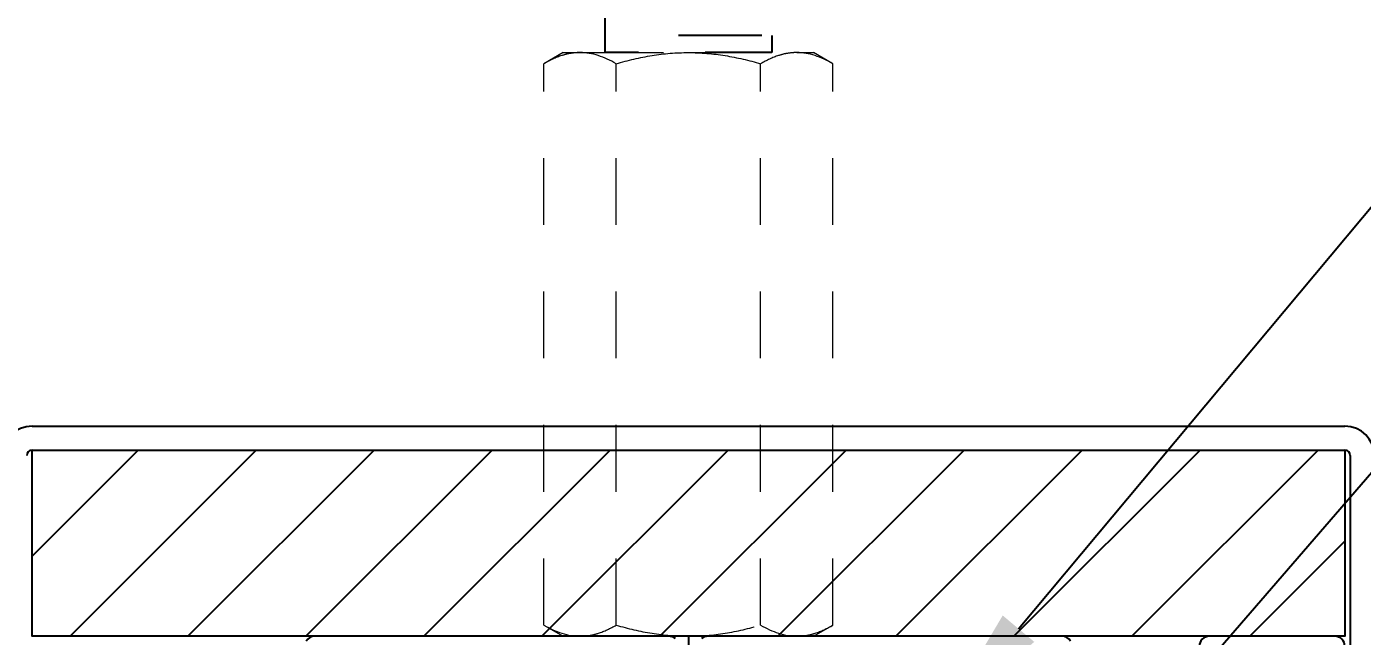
# Model space of a CAD drawing. Extents: x -5.3 to 5.8, y -1.3 to 5.2.
# Drawn here: x -0.991 to 1.01, y 2.9 to 3.814 of the extents above; entities that cross this region are included whole.
import ezdxf
from ezdxf import colors
from ezdxf.entities.mleader import LeaderData, LeaderLine
from ezdxf.math import Vec2, Vec3

# ---------------------------------------------------------------- set-up
doc = ezdxf.new("R2010")
doc.units = 0
doc.header["$LTSCALE"] = 0.5
doc.header["$MEASUREMENT"] = 0
for name, pattern in [('HIDDEN', [0.375, 0.25, -0.125]), ('HIDDEN2', [0.1875, 0.125, -0.0625]), ('PHANTOM', [0.5, 0.25, -0.05, 0.05, -0.05, 0.05, -0.05])]:
    doc.linetypes.add(name, pattern=pattern)
doc.layers.add('Construction', color=60, linetype='PHANTOM', plot=False)
doc.layers.add('CUST DWG', color=60, linetype='CONTINUOUS', lineweight=20)
for name, color, linetype in [('FAB DWG', 221, 'CONTINUOUS'), ('Hardware', 242, 'CONTINUOUS'), ('Housing', 150, 'CONTINUOUS'), ('Mounting', 4, 'CONTINUOUS')]:
    doc.layers.add(name, color=color, linetype=linetype)
doc.styles.add('LSAD_Standard', font='arial.ttf')

msp = doc.modelspace()

# ---------------------------------------------------------------- hatches: boundary and pattern name
at = {"layer": 'FAB DWG', "ltscale": 0.5, "transparency": 16777216}
h = msp.add_hatch(dxfattribs=at)
h.set_pattern_fill('ANSI31', color=256)
h.set_pattern_definition([(45, (0.73032, -1.09996), (-0.0883883, 0.0883883), [])])
h.paths.add_polyline_path([(-0.9834, 3.179), (0.9836, 3.179), (0.9836, 2.9), (-0.9834, 2.9)])

# ---------------------------------------------------------------- linework, layer by layer
at = {"layer": 'Construction', "ltscale": 0.5, "transparency": 16777216}
msp.add_line((0, 2.9), (0, 0), dxfattribs=at)
at = {"layer": 'FAB DWG', "ltscale": 0.5, "transparency": 16777216}
msp.add_lwpolyline([(-0.9834, 3.179), (0.9836, 3.179), (0.9836, 2.9), (-0.9834, 2.9)], close=True, dxfattribs=at)
at = {"layer": 'Hardware', "linetype": 'HIDDEN', "transparency": 16777216}
msp.add_line((0.11, 3.8004), (-0.11, 3.8004), dxfattribs=at)
at = {"layer": 'Hardware', "linetype": 'HIDDEN', "lineweight": 15, "transparency": 16777216}
for p, q in [((-0.1875, 3.775), (-0.2165, 3.7583)), ((-0.1875, 3.775), (-0.1624, 3.775)), ((-0.1624, 3.775), (0, 3.775)), ((0, 3.775), (0.1624, 3.775)), ((0.1624, 3.775), (0.1875, 3.775)), ((0.2165, 3.7583), (0.1875, 3.775))]:
    msp.add_line(p, q, dxfattribs=at)
at = {"layer": 'Hardware', "linetype": 'HIDDEN2', "lineweight": 15, "transparency": 16777216}
for p, q in [((-0.2165, 2.9168), (-0.2165, 3.7583)), ((-0.1083, 2.9168), (-0.1083, 3.7583)), ((0.1082, 2.9168), (0.1082, 3.7583)), ((0.2165, 2.9168), (0.2165, 3.7583)), ((-0.2165, 2.9168), (-0.1875, 2.9)), ((0.1875, 2.9), (0.2165, 2.9168)), ((-0.1875, 2.9), (0.1875, 2.9))]:
    msp.add_line(p, q, dxfattribs=at)
at = {"layer": 'Hardware', "linetype": 'HIDDEN', "ltscale": 0.5, "transparency": 16777216}
msp.add_lwpolyline([(-0.125, 4.8007), (0.125, 4.8007), (0.125, 3.775), (-0.125, 3.775)], close=True, dxfattribs=at)
at = {"layer": 'Hardware', "linetype": 'HIDDEN', "lineweight": 15, "transparency": 16777216}
for points, knots in [([(-0.1624, 3.775), (-0.167, 3.775), (-0.1716, 3.7746), (-0.1807, 3.7731), (-0.1853, 3.772), (-0.1988, 3.7676), (-0.2077, 3.7634), (-0.2165, 3.7583)], [0, 0, 0, 0, 0.25, 0.25, 0.5, 0.5, 1, 1, 1, 1]), ([(-0.1083, 3.7583), (-0.0907, 3.7634), (-0.0726, 3.7676), (-0.0365, 3.7735), (-0.0183, 3.775), (0, 3.775)], [0, 0, 0, 0, 0.5, 0.5, 1, 1, 1, 1]), ([(0, 3.775), (0.0183, 3.775), (0.0369, 3.7734), (0.073, 3.7675), (0.0907, 3.7633), (0.1082, 3.7583)], [0, 0, 0, 0, 0.5, 0.5, 1, 1, 1, 1]), ([(0.1624, 3.775), (0.1578, 3.775), (0.1532, 3.7746), (0.144, 3.7731), (0.1395, 3.772), (0.126, 3.7676), (0.1171, 3.7634), (0.1082, 3.7583)], [0, 0, 0, 0, 0.25, 0.25, 0.5, 0.5, 1, 1, 1, 1])]:
    msp.add_open_spline(points, degree=3, knots=knots, dxfattribs=at)
for points in [[(-0.1083, 3.7583), (-0.126, 3.7685), (-0.1439, 3.775), (-0.1624, 3.775)], [(0.2165, 3.7583), (0.1988, 3.7685), (0.1808, 3.775), (0.1624, 3.775)]]:
    msp.add_open_spline(points, degree=3, dxfattribs=at)
at = {"layer": 'Hardware', "linetype": 'HIDDEN2', "lineweight": 15, "transparency": 16777216}
for points in [[(-0.2165, 2.9168), (-0.1988, 2.9066), (-0.1808, 2.9), (-0.1624, 2.9)], [(0.1082, 2.9168), (0.1259, 2.9066), (0.1439, 2.9), (0.1624, 2.9)]]:
    msp.add_open_spline(points, degree=3, dxfattribs=at)
for points, knots in [([(-0.1624, 2.9), (-0.1578, 2.9), (-0.1532, 2.9004), (-0.1441, 2.902), (-0.1395, 2.9031), (-0.126, 2.9075), (-0.1171, 2.9117), (-0.1083, 2.9168)], [0, 0, 0, 0, 0.25, 0.25, 0.5, 0.5, 1, 1, 1, 1]), ([(-0.1083, 2.9168), (-0.0907, 2.9117), (-0.0726, 2.9074), (-0.0365, 2.9016), (-0.0183, 2.9), (0, 2.9)], [0, 0, 0, 0, 0.5, 0.5, 1, 1, 1, 1]), ([(0, 2.9), (0.0183, 2.9), (0.0369, 2.9017), (0.073, 2.9075), (0.0907, 2.9117), (0.1082, 2.9168)], [0, 0, 0, 0, 0.5, 0.5, 1, 1, 1, 1]), ([(0.1624, 2.9), (0.167, 2.9), (0.1716, 2.9004), (0.1807, 2.902), (0.1852, 2.9031), (0.1988, 2.9075), (0.2077, 2.9117), (0.2165, 2.9168)], [0, 0, 0, 0, 0.25, 0.25, 0.5, 0.5, 1, 1, 1, 1])]:
    msp.add_open_spline(points, degree=3, knots=knots, dxfattribs=at)
at = {"layer": 'Housing', "transparency": 16777216}
for points in [[(-0.0196, 2.8965, 0.176327), (-0.0293, 2.9), (-0.5596, 2.9, 0.267949), (-0.5726, 2.8925)], [(0.5726, 2.8926, 0.267949), (0.5596, 2.9001), (0.0293, 2.9, 0.176327), (0.0197, 2.8965)], [(0.9834, 2.8851, 0.414214), (0.9684, 2.9001), (0.7804, 2.9001, 0.414214), (0.7654, 2.8851)]]:
    msp.add_lwpolyline(points, format="xyb", dxfattribs=at)
at = {"layer": 'Mounting', "linetype": 'Continuous', "transparency": 16777216}
for p, q in [((-0.9834, 3.215), (0.9836, 3.215)), ((-0.9834, 3.179), (0.9836, 3.179)), ((0.9916, 3.171), (0.9916, 0.366))]:
    msp.add_line(p, q, dxfattribs=at)
for centre, radius, start, end in [((-0.9834, 3.171), 0.044, 90, 180), ((0.9836, 3.171), 0.044, 0, 90), ((-0.9834, 3.171), 0.008, 90, 180), ((0.9836, 3.171), 0.008, 0, 90)]:
    msp.add_arc(centre, radius, start, end, dxfattribs=at)

# ---------------------------------------------------------------- leaders
at = {"layer": 'CUST DWG', "ltscale": 0.5, "transparency": 16777216}
ml = msp.add_multileader_mtext('Standard', dxfattribs=at)
ml.set_content('\\A1;DRIVER', color=256, style='LSAD_Standard')
ml.set_leader_properties()
ml.build(insert=Vec2(0, 0))
ml.multileader.update_dxf_attribs({"text_left_attachment_type": 2, "dogleg_length": 0.36, "arrow_head_size": 0.1875})
ctx = ml.context
ctx.base_point, ctx.char_height, ctx.arrow_head_size, ctx.landing_gap_size, ctx.plane_origin = Vec3(2.514, 2.9909), 0.1875, 0.1875, 0.09, Vec3(1.028, 2.8869)
ctx.left_attachment = 2
notes = []
notes.append((ctx, [(0, (1, 1, 0), (1.7568, 2.9909), (1, 0), 0.7572, [(0, [(0.5785, 1.7161)], 0, [])])]))
ctx.mtext.insert, ctx.mtext.width, ctx.mtext.defined_height, ctx.mtext.flow_direction = Vec3(2.604, 3.0846), 3.15153, 0.8541, 5
at = {"layer": 'FAB DWG', "ltscale": 0.5, "transparency": 16777216}
ml = msp.add_multileader_mtext('Standard', dxfattribs=at)
ml.set_content('8-32 SPADE SCREW\\P(HW83212-00)', color=256, style='LSAD_Standard')
ml.set_leader_properties()
ml.build(insert=Vec2(0, 0))
ml.multileader.update_dxf_attribs({"text_left_attachment_type": 2, "dogleg_length": 0.36, "arrow_head_size": 0.1875})
ctx = ml.context
ctx.base_point, ctx.char_height, ctx.arrow_head_size, ctx.landing_gap_size, ctx.plane_origin = Vec3(2.514, 4.2271), 0.1875, 0.1875, 0.09, Vec3(1.4868, 3.8157)
ctx.left_attachment = 2
notes.append((ctx, [(0, (1, 1, 0), (1.5945, 4.2271), (1, 0), 0.9195, [(0, [(0.3742, 2.7676)], 0, [])])]))
ctx.mtext.insert, ctx.mtext.width, ctx.mtext.defined_height, ctx.mtext.flow_direction = Vec3(2.604, 4.5079), 3.15153, 0.8541, 5
ml = msp.add_multileader_mtext('Standard', dxfattribs=at)
ml.set_content('8-32 KEPS NUT\\P(HW08320-00)', color=256, style='LSAD_Standard')
ml.set_leader_properties()
ml.build(insert=Vec2(0, 0))
ml.multileader.update_dxf_attribs({"text_left_attachment_type": 2, "dogleg_length": 0.36, "arrow_head_size": 0.1875})
ctx = ml.context
ctx.base_point, ctx.char_height, ctx.arrow_head_size, ctx.landing_gap_size, ctx.plane_origin = Vec3(2.514, 3.5186), 0.1875, 0.1875, 0.09, Vec3(1.4868, 3.1072)
ctx.left_attachment = 2
notes.append((ctx, [(0, (1, 1, 0), (1.346, 3.5186), (1, 0), 1.168, [(0, [(0.5095, 2.5517)], 0, [])])]))
ctx.mtext.insert, ctx.mtext.width, ctx.mtext.defined_height, ctx.mtext.flow_direction = Vec3(2.604, 3.7994), 3.15153, 0.8541, 5
for ctx, leaders in notes:
    for number, flags, end, landing, length, lines in leaders:
        leader = LeaderData()
        leader.index, (leader.has_last_leader_line, leader.has_dogleg_vector, leader.attachment_direction) = number, flags
        leader.last_leader_point, leader.dogleg_vector, leader.dogleg_length = Vec3(end), Vec3(landing), length
        for number, points, colour, breaks in lines:
            line = LeaderLine()
            line.index, line.vertices, line.color, line.breaks = number, Vec3.list(points), colors.encode_raw_color(colour), breaks
            leader.lines.append(line)
        ctx.leaders.append(leader)

doc.saveas('drawing.dxf')
